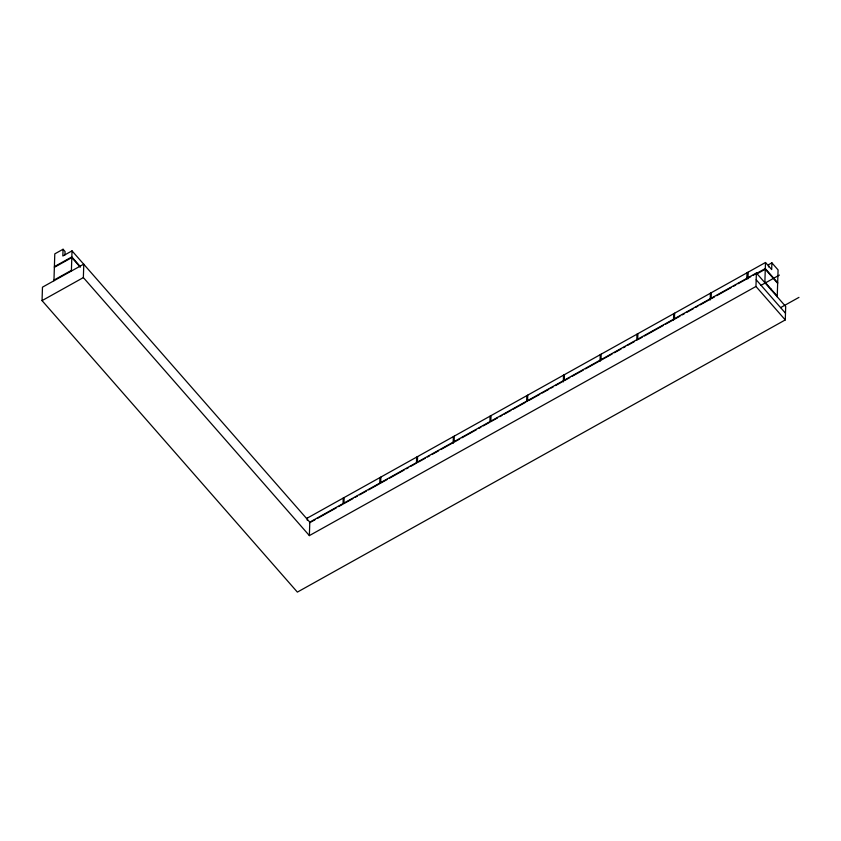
<?xml version="1.0" encoding="UTF-8"?>
<svg xmlns="http://www.w3.org/2000/svg" width="841" height="841" viewBox="0 0 841 841"><rect width="100%" height="100%" fill="white"/><g stroke="black" fill="none" stroke-linecap="round" stroke-linejoin="round"><path stroke-width="1.26" d="M756.385 273.01L785.694 306.471L785.273 319.927L297.367 592.106L42.05 300.626L42.471 287.17L83.785 264.127L83.364 277.583L309.372 535.601L755.964 286.466L756.385 273.01L309.793 522.145L309.372 535.601M53.95 280.768L54.791 253.866L63.054 249.262L65.051 251.543L64.946 254.907M63.054 249.262L62.844 255.99L72.021 250.86L309.793 522.145M71.39 271.033L72.021 250.86M307.343 520.463L307.417 518.045M343.223 498.072L343.033 504.116L338.555 506.618M344.137 497.557L343.948 503.612L352.894 498.618M379.943 477.583L379.754 483.638L368.558 489.882M380.857 477.068L380.668 483.123L387.375 479.381M416.463 463.149L416.663 457.105M417.388 462.645L417.578 456.589M453.162 443.344L453.373 436.616M454.298 436.101L454.108 442.156L459.701 439.034M490.093 416.127L489.904 422.182L483.197 425.924M491.018 415.622L490.829 421.667L497.536 417.924M526.624 401.704L526.813 395.648M527.538 401.189L527.738 395.133M563.323 381.888L563.533 375.16M564.448 374.655L564.258 380.7L569.851 377.577M600.043 361.399L600.253 354.681M601.168 354.166L600.979 360.221L612.164 353.977M636.784 340.248L636.973 334.192M637.699 339.732L637.888 333.677M673.483 320.432L673.694 313.714M674.608 313.199L674.419 319.254L680.012 316.132M710.203 299.953L710.414 293.225M711.328 292.71L711.139 298.765L714.493 296.894M747.134 272.747L746.945 278.791L737.988 283.785M747.586 272.484L747.397 278.539L750.75 276.668M747.838 278.949L748.048 272.232M764.858 282.671L765.489 262.497L306.502 518.55M768.537 266.912L768.611 264.663L771.891 262.844L778.072 269.908L777.231 296.799M771.039 289.735L771.06 289.062M771.891 262.844L771.681 269.562L765.489 262.497M54.392 266.65L71.832 256.915L80.084 266.334M54.371 267.322L71.811 257.588L80.284 267.259M53.971 280.095L71.411 270.371M42.05 300.626L83.364 277.583M309.467 522.839L315.06 519.727M317.299 518.476L336.316 507.869M355.133 497.367L357.372 496.116M359.612 494.865L366.319 491.123M389.614 478.13L404.164 470.014M406.403 468.773L408.631 467.522M410.871 466.271L415.349 463.78M418.503 462.014L425.22 458.271M427.459 457.02L429.688 455.769M431.927 454.529L438.645 450.787M440.884 449.536L453.183 442.671M461.94 437.783L476.479 429.677M478.718 428.426L480.957 427.175M499.775 416.673L502.014 415.433M504.253 414.182L510.96 410.44M513.199 409.189L525.509 402.324M528.663 400.568L539.848 394.324M542.088 393.073L548.805 389.33M551.034 388.079L553.273 386.828M555.512 385.588L562.23 381.835M572.09 376.337L583.286 370.093M585.515 368.842L600.064 360.726M614.403 352.726L621.121 348.983M623.36 347.732L625.599 346.492M627.828 345.241L634.545 341.499M638.824 339.112L642.177 337.241M644.416 335.99L663.433 325.383M665.673 324.132L672.38 320.389M682.251 314.881L684.49 313.63M686.729 312.389L693.436 308.636M695.675 307.396L697.914 306.145M700.154 304.894L710.225 299.28M716.732 295.643L731.281 287.527M733.51 286.287L735.749 285.036M752.989 275.417L765.299 268.552L777.673 282.681M756.332 274.219L765.278 269.225L777.652 283.354M761.063 285.309L779.418 275.07M780.606 307.617L798.95 297.388M764.879 281.998L777.252 296.127M756.175 279.738L785.483 313.199M755.964 286.466L785.273 319.927"/></g></svg>
